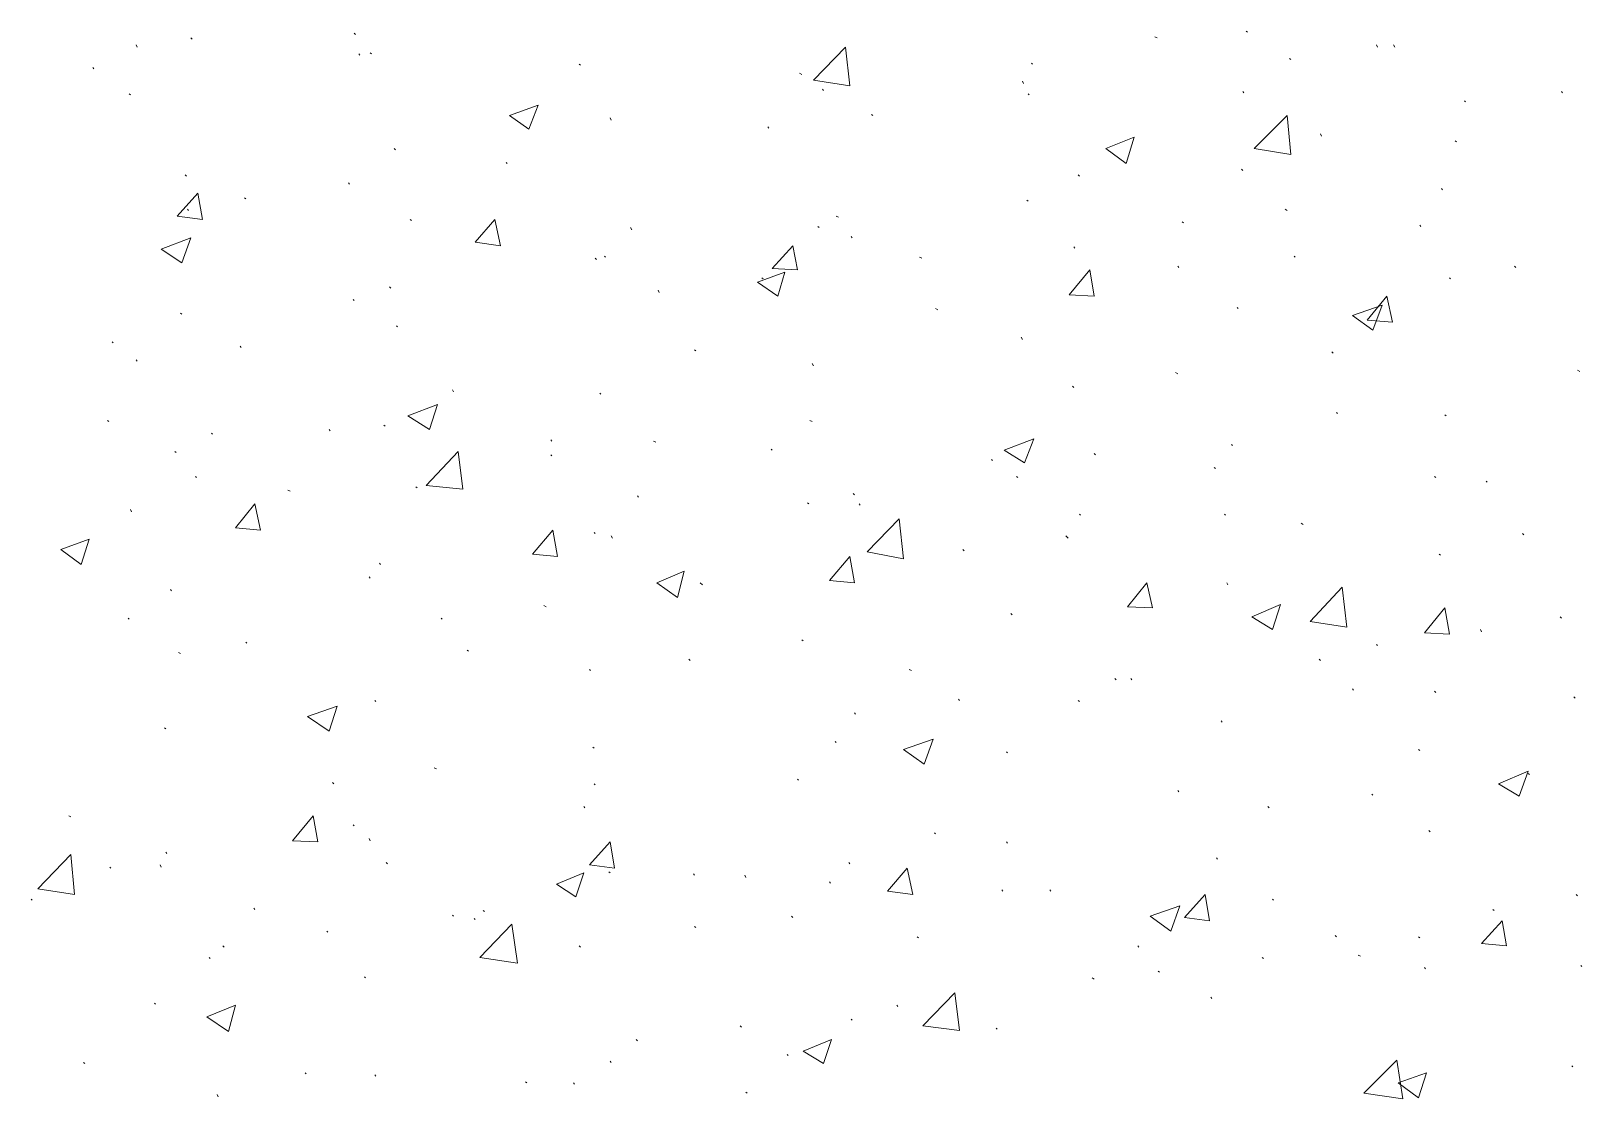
# Model space of a CAD drawing. Header units: millimetres. Extents: x 2928 to 3112, y 1220 to 1280.
# Drawn here: x 2955.222 to 2957.485, y 1249.352 to 1250.91 of the extents above; entities that cross this region are included whole.
import ezdxf

# ---------------------------------------------------------------- set-up
doc = ezdxf.new("R2010")
doc.units = ezdxf.units.MM

msp = doc.modelspace()

# ---------------------------------------------------------------- linework, layer by layer
at = {"color": 92, "linetype": 'Continuous', "lineweight": 13, "true_color": 0x00b800}
for points in [[(2955.45652, 1250.89876), (2955.45485, 1250.90043), (2955.45485, 1250.90043)], [(2955.69486, 1250.90543), (2955.69319, 1250.90709), (2955.69319, 1250.90709)], [(2956.86487, 1250.90043), (2956.86154, 1250.90209), (2956.86154, 1250.90209)], [(2956.99654, 1250.90876), (2956.99487, 1250.91043), (2956.99487, 1250.91043)], [(2955.37652, 1250.88709), (2955.37485, 1250.89043), (2955.37485, 1250.89043)], [(2955.70152, 1250.87543), (2955.69986, 1250.87709), (2955.69986, 1250.87709)], [(2955.71819, 1250.87709), (2955.71652, 1250.87876), (2955.71652, 1250.87876)], [(2956.3632, 1250.83876), (2956.40987, 1250.88709), (2956.40987, 1250.88709)], [(2956.41653, 1250.83042), (2956.40987, 1250.88709), (2956.40987, 1250.88709)], [(2957.18654, 1250.88709), (2957.18488, 1250.89043), (2957.18488, 1250.89043)], [(2957.21154, 1250.88709), (2957.20988, 1250.89043), (2957.20988, 1250.89043)], [(2955.31318, 1250.85542), (2955.31152, 1250.85709), (2955.31152, 1250.85709)], [(2956.02319, 1250.86042), (2956.02153, 1250.86209), (2956.02153, 1250.86209)], [(2956.6832, 1250.86209), (2956.68154, 1250.86376), (2956.68154, 1250.86376)], [(2957.05988, 1250.86876), (2957.05821, 1250.87043), (2957.05821, 1250.87043)], [(2956.34653, 1250.84709), (2956.3432, 1250.84876), (2956.3432, 1250.84876)], [(2956.3632, 1250.83876), (2956.41653, 1250.83042), (2956.41653, 1250.83042)], [(2956.66987, 1250.83376), (2956.6682, 1250.83709), (2956.6682, 1250.83709)], [(2955.36652, 1250.81709), (2955.36485, 1250.81876), (2955.36485, 1250.81876)], [(2956.3782, 1250.82376), (2956.37653, 1250.82542), (2956.37653, 1250.82542)], [(2956.6782, 1250.81709), (2956.67654, 1250.81876), (2956.67654, 1250.81876)], [(2956.99154, 1250.82042), (2956.98987, 1250.82209), (2956.98987, 1250.82209)], [(2957.31488, 1250.80709), (2957.31321, 1250.80876), (2957.31321, 1250.80876)], [(2957.45655, 1250.82042), (2957.45488, 1250.82209), (2957.45488, 1250.82209)], [(2955.91986, 1250.78709), (2955.96153, 1250.80209), (2955.96153, 1250.80209)], [(2955.91986, 1250.78709), (2955.94819, 1250.76709), (2955.94819, 1250.76709)], [(2955.94819, 1250.76709), (2955.96153, 1250.80209), (2955.96153, 1250.80209)], [(2956.06819, 1250.78042), (2956.06653, 1250.78376), (2956.06653, 1250.78376)], [(2956.44987, 1250.78709), (2956.4482, 1250.78876), (2956.4482, 1250.78876)], [(2957.00654, 1250.73876), (2957.05488, 1250.78709), (2957.05488, 1250.78709)], [(2957.05988, 1250.73042), (2957.05488, 1250.78709), (2957.05488, 1250.78709)], [(2956.2982, 1250.76876), (2956.29653, 1250.77042), (2956.29653, 1250.77042)], [(2957.10488, 1250.75709), (2957.10321, 1250.76042), (2957.10321, 1250.76042)], [(2955.75319, 1250.73709), (2955.75152, 1250.73876), (2955.75152, 1250.73876)], [(2956.78987, 1250.73876), (2956.83154, 1250.75542), (2956.83154, 1250.75542)], [(2956.78987, 1250.73876), (2956.81987, 1250.71709), (2956.81987, 1250.71709)], [(2956.81987, 1250.71709), (2956.83154, 1250.75542), (2956.83154, 1250.75542)], [(2957.00654, 1250.73876), (2957.05988, 1250.73042), (2957.05988, 1250.73042)], [(2957.30155, 1250.74876), (2957.29988, 1250.75042), (2957.29988, 1250.75042)], [(2955.91653, 1250.71709), (2955.91486, 1250.71876), (2955.91486, 1250.71876)], [(2955.44819, 1250.69876), (2955.44652, 1250.70042), (2955.44652, 1250.70042)], [(2956.75154, 1250.69876), (2956.74987, 1250.70042), (2956.74987, 1250.70042)], [(2956.98987, 1250.70709), (2956.98821, 1250.70876), (2956.98821, 1250.70876)], [(2955.43485, 1250.64042), (2955.46485, 1250.67376), (2955.46485, 1250.67376)], [(2955.47152, 1250.63542), (2955.46485, 1250.67376), (2955.46485, 1250.67376)], [(2955.68652, 1250.68709), (2955.68486, 1250.68876), (2955.68486, 1250.68876)], [(2957.28155, 1250.67876), (2957.27988, 1250.68042), (2957.27988, 1250.68042)], [(2955.45152, 1250.64876), (2955.44985, 1250.65042), (2955.44985, 1250.65042)], [(2955.53485, 1250.66542), (2955.53319, 1250.66709), (2955.53319, 1250.66709)], [(2956.67654, 1250.66209), (2956.67487, 1250.66376), (2956.67487, 1250.66376)], [(2957.05488, 1250.64876), (2957.05154, 1250.65042), (2957.05154, 1250.65042)], [(2955.43485, 1250.64042), (2955.47152, 1250.63542), (2955.47152, 1250.63542)], [(2955.77652, 1250.63376), (2955.77486, 1250.63542), (2955.77486, 1250.63542)], [(2955.86986, 1250.60209), (2955.89819, 1250.63542), (2955.89819, 1250.63542)], [(2955.90653, 1250.59709), (2955.89819, 1250.63542), (2955.89819, 1250.63542)], [(2956.0982, 1250.62042), (2956.09653, 1250.62375), (2956.09653, 1250.62375)], [(2956.37153, 1250.62375), (2956.36987, 1250.62542), (2956.36987, 1250.62542)], [(2956.39987, 1250.63876), (2956.39653, 1250.64042), (2956.39653, 1250.64042)], [(2956.90321, 1250.63042), (2956.90154, 1250.63209), (2956.90154, 1250.63209)], [(2957.24988, 1250.62542), (2957.24821, 1250.62709), (2957.24821, 1250.62709)], [(2955.41152, 1250.59209), (2955.45485, 1250.60875), (2955.45485, 1250.60875)], [(2955.44152, 1250.57209), (2955.45485, 1250.60875), (2955.45485, 1250.60875)], [(2955.86986, 1250.60209), (2955.90653, 1250.59709), (2955.90653, 1250.59709)], [(2956.41987, 1250.60875), (2956.4182, 1250.61042), (2956.4182, 1250.61042)], [(2955.41152, 1250.59209), (2955.44152, 1250.57209), (2955.44152, 1250.57209)], [(2956.04653, 1250.57709), (2956.04486, 1250.57875), (2956.04486, 1250.57875)], [(2956.05986, 1250.58042), (2956.05819, 1250.58209), (2956.05819, 1250.58209)], [(2956.3032, 1250.56375), (2956.3332, 1250.59709), (2956.3332, 1250.59709)], [(2956.33987, 1250.56209), (2956.3332, 1250.59709), (2956.3332, 1250.59709)], [(2956.52153, 1250.57875), (2956.5182, 1250.58042), (2956.5182, 1250.58042)], [(2956.74487, 1250.59375), (2956.7432, 1250.59542), (2956.7432, 1250.59542)], [(2957.06654, 1250.58042), (2957.06488, 1250.58209), (2957.06488, 1250.58209)], [(2956.28153, 1250.54375), (2956.32153, 1250.55875), (2956.32153, 1250.55875)], [(2956.3032, 1250.56375), (2956.33987, 1250.56209), (2956.33987, 1250.56209)], [(2956.31153, 1250.52375), (2956.32153, 1250.55875), (2956.32153, 1250.55875)], [(2956.73654, 1250.52542), (2956.76654, 1250.56209), (2956.76654, 1250.56209)], [(2956.7732, 1250.52375), (2956.76654, 1250.56209), (2956.76654, 1250.56209)], [(2956.89654, 1250.56542), (2956.89487, 1250.56709), (2956.89487, 1250.56709)], [(2957.38821, 1250.56542), (2957.38655, 1250.56709), (2957.38655, 1250.56709)], [(2955.74652, 1250.53542), (2955.74486, 1250.53709), (2955.74486, 1250.53709)], [(2956.28153, 1250.54375), (2956.31153, 1250.52375), (2956.31153, 1250.52375)], [(2956.28986, 1250.54875), (2956.2882, 1250.55042), (2956.2882, 1250.55042)], [(2957.29321, 1250.54875), (2957.29155, 1250.55042), (2957.29155, 1250.55042)], [(2955.69319, 1250.51709), (2955.69152, 1250.51875), (2955.69152, 1250.51875)], [(2956.1382, 1250.52875), (2956.13653, 1250.53209), (2956.13653, 1250.53209)], [(2956.73654, 1250.52542), (2956.7732, 1250.52375), (2956.7732, 1250.52375)], [(2957.14988, 1250.49542), (2957.19321, 1250.51042), (2957.19321, 1250.51042)], [(2957.17154, 1250.48875), (2957.19988, 1250.52375), (2957.19988, 1250.52375)], [(2957.17988, 1250.47375), (2957.19321, 1250.51042), (2957.19321, 1250.51042)], [(2957.20821, 1250.48542), (2957.19988, 1250.52375), (2957.19988, 1250.52375)], [(2955.44152, 1250.49709), (2955.43985, 1250.49875), (2955.43985, 1250.49875)], [(2956.54487, 1250.50375), (2956.54153, 1250.50542), (2956.54153, 1250.50542)], [(2956.98321, 1250.50542), (2956.98154, 1250.50709), (2956.98154, 1250.50709)], [(2957.14988, 1250.49542), (2957.17988, 1250.47375), (2957.17988, 1250.47375)], [(2957.17154, 1250.48875), (2957.20821, 1250.48542), (2957.20821, 1250.48542)], [(2955.75652, 1250.47875), (2955.75486, 1250.48042), (2955.75486, 1250.48042)], [(2955.34152, 1250.45542), (2955.33985, 1250.45709), (2955.33985, 1250.45709)], [(2955.52819, 1250.44875), (2955.52652, 1250.45042), (2955.52652, 1250.45042)], [(2956.19153, 1250.44375), (2956.18986, 1250.44542), (2956.18986, 1250.44542)], [(2956.6682, 1250.46042), (2956.66654, 1250.46375), (2956.66654, 1250.46375)], [(2957.12154, 1250.44042), (2957.11988, 1250.44209), (2957.11988, 1250.44209)], [(2955.37652, 1250.42875), (2955.37485, 1250.43042), (2955.37485, 1250.43042)], [(2956.3632, 1250.42209), (2956.36153, 1250.42542), (2956.36153, 1250.42542)], [(2956.89487, 1250.41042), (2956.89154, 1250.41209), (2956.89154, 1250.41209)], [(2957.48155, 1250.41375), (2957.47821, 1250.41542), (2957.47821, 1250.41542)], [(2955.83819, 1250.38375), (2955.83652, 1250.38708), (2955.83652, 1250.38708)], [(2956.05319, 1250.38042), (2956.05153, 1250.38208), (2956.05153, 1250.38208)], [(2956.7432, 1250.39042), (2956.74154, 1250.39208), (2956.74154, 1250.39208)], [(2955.77152, 1250.34875), (2955.81486, 1250.36542), (2955.81486, 1250.36542)], [(2955.80319, 1250.32875), (2955.81486, 1250.36542), (2955.81486, 1250.36542)], [(2957.12821, 1250.35208), (2957.12654, 1250.35375), (2957.12654, 1250.35375)], [(2955.33485, 1250.34042), (2955.33318, 1250.34208), (2955.33318, 1250.34208)], [(2955.65819, 1250.32708), (2955.65652, 1250.32875), (2955.65652, 1250.32875)], [(2955.73819, 1250.33375), (2955.73652, 1250.33542), (2955.73652, 1250.33542)], [(2955.77152, 1250.34875), (2955.80319, 1250.32875), (2955.80319, 1250.32875)], [(2956.36153, 1250.34042), (2956.3582, 1250.34208), (2956.3582, 1250.34208)], [(2957.28655, 1250.34875), (2957.28488, 1250.35042), (2957.28488, 1250.35042)], [(2955.48652, 1250.32208), (2955.48485, 1250.32375), (2955.48485, 1250.32375)], [(2955.98153, 1250.31208), (2955.97986, 1250.31375), (2955.97986, 1250.31375)], [(2956.1332, 1250.31042), (2956.12986, 1250.31208), (2956.12986, 1250.31208)], [(2956.64154, 1250.29875), (2956.68487, 1250.31542), (2956.68487, 1250.31542)], [(2956.67154, 1250.28042), (2956.68487, 1250.31542), (2956.68487, 1250.31542)], [(2956.97487, 1250.30542), (2956.97321, 1250.30708), (2956.97321, 1250.30708)], [(2955.43319, 1250.29542), (2955.43152, 1250.29708), (2955.43152, 1250.29708)], [(2955.79819, 1250.24708), (2955.84486, 1250.29708), (2955.84486, 1250.29708)], [(2955.85152, 1250.24208), (2955.84486, 1250.29708), (2955.84486, 1250.29708)], [(2955.98153, 1250.29042), (2955.97986, 1250.29208), (2955.97986, 1250.29208)], [(2956.3032, 1250.29875), (2956.30153, 1250.30042), (2956.30153, 1250.30042)], [(2956.62487, 1250.28375), (2956.6232, 1250.28542), (2956.6232, 1250.28542)], [(2956.64154, 1250.29875), (2956.67154, 1250.28042), (2956.67154, 1250.28042)], [(2956.77487, 1250.29208), (2956.7732, 1250.29375), (2956.7732, 1250.29375)], [(2956.94987, 1250.27208), (2956.94821, 1250.27375), (2956.94821, 1250.27375)], [(2955.46319, 1250.25875), (2955.46152, 1250.26042), (2955.46152, 1250.26042)], [(2955.59985, 1250.23875), (2955.59652, 1250.24042), (2955.59652, 1250.24042)], [(2955.78486, 1250.24375), (2955.78319, 1250.24542), (2955.78319, 1250.24542)], [(2955.79819, 1250.24708), (2955.85152, 1250.24208), (2955.85152, 1250.24208)], [(2956.66154, 1250.25875), (2956.65987, 1250.26042), (2956.65987, 1250.26042)], [(2957.27155, 1250.25875), (2957.26988, 1250.26042), (2957.26988, 1250.26042)], [(2957.34655, 1250.25208), (2957.34488, 1250.25375), (2957.34488, 1250.25375)], [(2955.51985, 1250.18542), (2955.54819, 1250.22042), (2955.54819, 1250.22042)], [(2955.55652, 1250.18208), (2955.54819, 1250.22042), (2955.54819, 1250.22042)], [(2956.1082, 1250.23042), (2956.10653, 1250.23208), (2956.10653, 1250.23208)], [(2956.35653, 1250.22042), (2956.35487, 1250.22208), (2956.35487, 1250.22208)], [(2956.4232, 1250.23375), (2956.42153, 1250.23542), (2956.42153, 1250.23542)], [(2956.43153, 1250.21875), (2956.42987, 1250.22042), (2956.42987, 1250.22042)], [(2955.36818, 1250.20875), (2955.36652, 1250.21208), (2955.36652, 1250.21208)], [(2956.44153, 1250.15041), (2956.4882, 1250.19875), (2956.4882, 1250.19875)], [(2956.49487, 1250.14041), (2956.4882, 1250.19875), (2956.4882, 1250.19875)], [(2956.7532, 1250.20375), (2956.75154, 1250.20542), (2956.75154, 1250.20542)], [(2956.96487, 1250.20375), (2956.96321, 1250.20542), (2956.96321, 1250.20542)], [(2955.51985, 1250.18542), (2955.55652, 1250.18208), (2955.55652, 1250.18208)], [(2955.95319, 1250.14708), (2955.98319, 1250.18208), (2955.98319, 1250.18208)], [(2955.98986, 1250.14375), (2955.98319, 1250.18208), (2955.98319, 1250.18208)], [(2956.04486, 1250.17708), (2956.04319, 1250.17875), (2956.04319, 1250.17875)], [(2956.06986, 1250.17042), (2956.06819, 1250.17375), (2956.06819, 1250.17375)], [(2956.73487, 1250.17042), (2956.73154, 1250.17375), (2956.73154, 1250.17375)], [(2957.07821, 1250.19042), (2957.07488, 1250.19208), (2957.07488, 1250.19208)], [(2957.39988, 1250.17542), (2957.39821, 1250.17708), (2957.39821, 1250.17708)], [(2955.26485, 1250.15375), (2955.30652, 1250.16875), (2955.30652, 1250.16875)], [(2955.26485, 1250.15375), (2955.29485, 1250.13208), (2955.29485, 1250.13208)], [(2955.29485, 1250.13208), (2955.30652, 1250.16875), (2955.30652, 1250.16875)], [(2956.44153, 1250.15041), (2956.49487, 1250.14041), (2956.49487, 1250.14041)], [(2956.5832, 1250.15208), (2956.58154, 1250.15375), (2956.58154, 1250.15375)], [(2955.73152, 1250.13208), (2955.72986, 1250.13375), (2955.72986, 1250.13375)], [(2955.95319, 1250.14708), (2955.98986, 1250.14375), (2955.98986, 1250.14375)], [(2956.38653, 1250.10875), (2956.41653, 1250.14375), (2956.41653, 1250.14375)], [(2956.4232, 1250.10541), (2956.41653, 1250.14375), (2956.41653, 1250.14375)], [(2957.27821, 1250.14541), (2957.27655, 1250.14708), (2957.27655, 1250.14708)], [(2955.71652, 1250.11208), (2955.71486, 1250.11375), (2955.71486, 1250.11375)], [(2956.13486, 1250.10541), (2956.17486, 1250.12208), (2956.17486, 1250.12208)], [(2956.13486, 1250.10541), (2956.16486, 1250.08375), (2956.16486, 1250.08375)], [(2956.16486, 1250.08375), (2956.17486, 1250.12208), (2956.17486, 1250.12208)], [(2956.20153, 1250.10208), (2956.1982, 1250.10541), (2956.1982, 1250.10541)], [(2956.38653, 1250.10875), (2956.4232, 1250.10541), (2956.4232, 1250.10541)], [(2956.82154, 1250.07041), (2956.84987, 1250.10541), (2956.84987, 1250.10541)], [(2956.85821, 1250.06875), (2956.84987, 1250.10541), (2956.84987, 1250.10541)], [(2956.96821, 1250.10208), (2956.96654, 1250.10541), (2956.96654, 1250.10541)], [(2955.42652, 1250.09375), (2955.42485, 1250.09541), (2955.42485, 1250.09541)], [(2957.08821, 1250.04875), (2957.13488, 1250.09875), (2957.13488, 1250.09875)], [(2957.14154, 1250.04041), (2957.13488, 1250.09875), (2957.13488, 1250.09875)], [(2955.97319, 1250.07041), (2955.96986, 1250.07208), (2955.96986, 1250.07208)], [(2956.6532, 1250.05875), (2956.65154, 1250.06041), (2956.65154, 1250.06041)], [(2956.82154, 1250.07041), (2956.85821, 1250.06875), (2956.85821, 1250.06875)], [(2957.00321, 1250.05541), (2957.04488, 1250.07375), (2957.04488, 1250.07375)], [(2957.03321, 1250.03708), (2957.04488, 1250.07375), (2957.04488, 1250.07375)], [(2957.25488, 1250.03208), (2957.28488, 1250.06875), (2957.28488, 1250.06875)], [(2957.29155, 1250.03041), (2957.28488, 1250.06875), (2957.28488, 1250.06875)], [(2955.36485, 1250.05208), (2955.36318, 1250.05375), (2955.36318, 1250.05375)], [(2955.82152, 1250.05208), (2955.81986, 1250.05375), (2955.81986, 1250.05375)], [(2957.00321, 1250.05541), (2957.03321, 1250.03708), (2957.03321, 1250.03708)], [(2957.08821, 1250.04875), (2957.14154, 1250.04041), (2957.14154, 1250.04041)], [(2957.33821, 1250.03375), (2957.33655, 1250.03708), (2957.33655, 1250.03708)], [(2957.45488, 1250.05375), (2957.45321, 1250.05541), (2957.45321, 1250.05541)], [(2955.53652, 1250.01708), (2955.53485, 1250.01875), (2955.53485, 1250.01875)], [(2956.3482, 1250.02041), (2956.34653, 1250.02208), (2956.34653, 1250.02208)], [(2957.18654, 1250.01375), (2957.18488, 1250.01541), (2957.18488, 1250.01541)], [(2957.25488, 1250.03208), (2957.29155, 1250.03041), (2957.29155, 1250.03041)], [(2955.43985, 1250.00208), (2955.43652, 1250.00375), (2955.43652, 1250.00375)], [(2955.85986, 1250.00541), (2955.85819, 1250.00708), (2955.85819, 1250.00708)], [(2956.1832, 1249.99208), (2956.18153, 1249.99375), (2956.18153, 1249.99375)], [(2957.10321, 1249.99208), (2957.10154, 1249.99375), (2957.10154, 1249.99375)], [(2956.03819, 1249.97708), (2956.03653, 1249.97875), (2956.03653, 1249.97875)], [(2956.50653, 1249.97708), (2956.5032, 1249.97875), (2956.5032, 1249.97875)], [(2956.80487, 1249.96375), (2956.80321, 1249.96541), (2956.80321, 1249.96541)], [(2956.82821, 1249.96375), (2956.82654, 1249.96541), (2956.82654, 1249.96541)], [(2957.15154, 1249.94875), (2957.14988, 1249.95041), (2957.14988, 1249.95041)], [(2957.27155, 1249.94541), (2957.26988, 1249.94708), (2957.26988, 1249.94708)], [(2955.62485, 1249.91041), (2955.66819, 1249.92541), (2955.66819, 1249.92541)], [(2955.65652, 1249.88874), (2955.66819, 1249.92541), (2955.66819, 1249.92541)], [(2955.72486, 1249.93208), (2955.72319, 1249.93375), (2955.72319, 1249.93375)], [(2956.57654, 1249.93375), (2956.57487, 1249.93541), (2956.57487, 1249.93541)], [(2956.75154, 1249.93208), (2956.74987, 1249.93375), (2956.74987, 1249.93375)], [(2957.47488, 1249.93708), (2957.47321, 1249.93875), (2957.47321, 1249.93875)], [(2955.62485, 1249.91041), (2955.65652, 1249.88874), (2955.65652, 1249.88874)], [(2956.42487, 1249.91374), (2956.4232, 1249.91541), (2956.4232, 1249.91541)], [(2956.95987, 1249.90208), (2956.95821, 1249.90374), (2956.95821, 1249.90374)], [(2955.41819, 1249.89208), (2955.41652, 1249.89374), (2955.41652, 1249.89374)], [(2956.49487, 1249.86208), (2956.5382, 1249.87708), (2956.5382, 1249.87708)], [(2956.52487, 1249.84041), (2956.5382, 1249.87708), (2956.5382, 1249.87708)], [(2956.04319, 1249.86374), (2956.04153, 1249.86541), (2956.04153, 1249.86541)], [(2956.39653, 1249.87208), (2956.39487, 1249.87374), (2956.39487, 1249.87374)], [(2956.49487, 1249.86208), (2956.52487, 1249.84041), (2956.52487, 1249.84041)], [(2956.64654, 1249.85708), (2956.64487, 1249.85874), (2956.64487, 1249.85874)], [(2957.24821, 1249.86041), (2957.24654, 1249.86208), (2957.24654, 1249.86208)], [(2955.81319, 1249.83374), (2955.80986, 1249.83541), (2955.80986, 1249.83541)], [(2955.66319, 1249.81208), (2955.66152, 1249.81374), (2955.66152, 1249.81374)], [(2956.04486, 1249.81041), (2956.04319, 1249.81208), (2956.04319, 1249.81208)], [(2956.34153, 1249.81708), (2956.33987, 1249.81874), (2956.33987, 1249.81874)], [(2957.36321, 1249.81208), (2957.40655, 1249.83041), (2957.40655, 1249.83041)], [(2957.36321, 1249.81208), (2957.39321, 1249.79374), (2957.39321, 1249.79374)], [(2957.39321, 1249.79374), (2957.40655, 1249.83041), (2957.40655, 1249.83041)], [(2957.40821, 1249.82541), (2957.40655, 1249.82708), (2957.40655, 1249.82708)], [(2956.89654, 1249.80041), (2956.89487, 1249.80208), (2956.89487, 1249.80208)], [(2957.17988, 1249.79541), (2957.17821, 1249.79708), (2957.17821, 1249.79708)], [(2955.27985, 1249.76374), (2955.27652, 1249.76541), (2955.27652, 1249.76541)], [(2955.60319, 1249.72874), (2955.63319, 1249.76541), (2955.63319, 1249.76541)], [(2955.63986, 1249.72708), (2955.63319, 1249.76541), (2955.63319, 1249.76541)], [(2956.02986, 1249.77708), (2956.02819, 1249.77874), (2956.02819, 1249.77874)], [(2957.02821, 1249.77708), (2957.02654, 1249.77874), (2957.02654, 1249.77874)], [(2955.69319, 1249.75041), (2955.69152, 1249.75208), (2955.69152, 1249.75208)], [(2956.54153, 1249.73874), (2956.53987, 1249.74041), (2956.53987, 1249.74041)], [(2957.26321, 1249.74208), (2957.26155, 1249.74374), (2957.26155, 1249.74374)], [(2955.60319, 1249.72874), (2955.63986, 1249.72708), (2955.63986, 1249.72708)], [(2955.71652, 1249.72874), (2955.71486, 1249.73208), (2955.71486, 1249.73208)], [(2956.03653, 1249.69374), (2956.06653, 1249.72708), (2956.06653, 1249.72708)], [(2956.07319, 1249.68874), (2956.06653, 1249.72708), (2956.06653, 1249.72708)], [(2956.64654, 1249.72541), (2956.64487, 1249.72708), (2956.64487, 1249.72708)], [(2955.23152, 1249.65874), (2955.27985, 1249.70874), (2955.27985, 1249.70874)], [(2955.28485, 1249.65041), (2955.27985, 1249.70874), (2955.27985, 1249.70874)], [(2955.41985, 1249.71041), (2955.41819, 1249.71208), (2955.41819, 1249.71208)], [(2955.74152, 1249.69541), (2955.73986, 1249.69708), (2955.73986, 1249.69708)], [(2956.41653, 1249.69541), (2956.41487, 1249.69708), (2956.41487, 1249.69708)], [(2956.95321, 1249.70208), (2956.95154, 1249.70374), (2956.95154, 1249.70374)], [(2955.33818, 1249.68874), (2955.33652, 1249.69041), (2955.33652, 1249.69041)], [(2955.41152, 1249.69041), (2955.40985, 1249.69374), (2955.40985, 1249.69374)], [(2955.98819, 1249.66541), (2956.02819, 1249.68207), (2956.02819, 1249.68207)], [(2956.01653, 1249.64707), (2956.02819, 1249.68207), (2956.02819, 1249.68207)], [(2956.03653, 1249.69374), (2956.07319, 1249.68874), (2956.07319, 1249.68874)], [(2956.06653, 1249.68207), (2956.06486, 1249.68374), (2956.06486, 1249.68374)], [(2956.18986, 1249.67874), (2956.1882, 1249.68041), (2956.1882, 1249.68041)], [(2956.26486, 1249.67541), (2956.2632, 1249.67874), (2956.2632, 1249.67874)], [(2956.47153, 1249.65541), (2956.49987, 1249.68874), (2956.49987, 1249.68874)], [(2956.5082, 1249.65041), (2956.49987, 1249.68874), (2956.49987, 1249.68874)], [(2955.23152, 1249.65874), (2955.28485, 1249.65041), (2955.28485, 1249.65041)], [(2955.98819, 1249.66541), (2956.01653, 1249.64707), (2956.01653, 1249.64707)], [(2956.3882, 1249.66707), (2956.38653, 1249.66874), (2956.38653, 1249.66874)], [(2956.47153, 1249.65541), (2956.5082, 1249.65041), (2956.5082, 1249.65041)], [(2956.63987, 1249.65541), (2956.6382, 1249.65707), (2956.6382, 1249.65707)], [(2956.70987, 1249.65541), (2956.7082, 1249.65707), (2956.7082, 1249.65707)], [(2956.90487, 1249.61707), (2956.93487, 1249.65041), (2956.93487, 1249.65041)], [(2956.94154, 1249.61207), (2956.93487, 1249.65041), (2956.93487, 1249.65041)], [(2957.47821, 1249.64874), (2957.47655, 1249.65041), (2957.47655, 1249.65041)], [(2955.22318, 1249.64207), (2955.22152, 1249.64374), (2955.22152, 1249.64374)], [(2955.54819, 1249.62874), (2955.54652, 1249.63041), (2955.54652, 1249.63041)], [(2955.88319, 1249.62541), (2955.88153, 1249.62707), (2955.88153, 1249.62707)], [(2956.85487, 1249.61874), (2956.89821, 1249.63374), (2956.89821, 1249.63374)], [(2956.88487, 1249.59707), (2956.89821, 1249.63374), (2956.89821, 1249.63374)], [(2957.03488, 1249.64207), (2957.03321, 1249.64374), (2957.03321, 1249.64374)], [(2957.35655, 1249.62707), (2957.35488, 1249.62874), (2957.35488, 1249.62874)], [(2955.83819, 1249.61874), (2955.83652, 1249.62041), (2955.83652, 1249.62041)], [(2955.86986, 1249.61374), (2955.86819, 1249.61541), (2955.86819, 1249.61541)], [(2955.87653, 1249.55874), (2955.92319, 1249.60707), (2955.92319, 1249.60707)], [(2955.93153, 1249.55041), (2955.92319, 1249.60707), (2955.92319, 1249.60707)], [(2956.3332, 1249.61707), (2956.33153, 1249.61874), (2956.33153, 1249.61874)], [(2956.85487, 1249.61874), (2956.88487, 1249.59707), (2956.88487, 1249.59707)], [(2956.90487, 1249.61707), (2956.94154, 1249.61207), (2956.94154, 1249.61207)], [(2957.33821, 1249.57874), (2957.36821, 1249.61207), (2957.36821, 1249.61207)], [(2957.37488, 1249.57541), (2957.36821, 1249.61207), (2957.36821, 1249.61207)], [(2955.65486, 1249.59541), (2955.65319, 1249.59707), (2955.65319, 1249.59707)], [(2956.19153, 1249.60207), (2956.18986, 1249.60374), (2956.18986, 1249.60374)], [(2956.51653, 1249.58707), (2956.51487, 1249.58874), (2956.51487, 1249.58874)], [(2957.12654, 1249.58874), (2957.12488, 1249.59041), (2957.12488, 1249.59041)], [(2957.24821, 1249.58707), (2957.24654, 1249.58874), (2957.24654, 1249.58874)], [(2955.50319, 1249.57374), (2955.50152, 1249.57541), (2955.50152, 1249.57541)], [(2956.02319, 1249.57374), (2956.02153, 1249.57541), (2956.02153, 1249.57541)], [(2956.83821, 1249.57374), (2956.83654, 1249.57541), (2956.83654, 1249.57541)], [(2957.16154, 1249.56041), (2957.15821, 1249.56207), (2957.15821, 1249.56207)], [(2957.33821, 1249.57874), (2957.37488, 1249.57541), (2957.37488, 1249.57541)], [(2955.48319, 1249.55707), (2955.48152, 1249.55874), (2955.48152, 1249.55874)], [(2955.87653, 1249.55874), (2955.93153, 1249.55041), (2955.93153, 1249.55041)], [(2956.86821, 1249.53707), (2956.86654, 1249.53874), (2956.86654, 1249.53874)], [(2957.01987, 1249.55707), (2957.01821, 1249.55874), (2957.01821, 1249.55874)], [(2957.25654, 1249.54207), (2957.25488, 1249.54374), (2957.25488, 1249.54374)], [(2957.48488, 1249.54541), (2957.48321, 1249.54707), (2957.48321, 1249.54707)], [(2955.70986, 1249.52874), (2955.70819, 1249.53041), (2955.70819, 1249.53041)], [(2956.7732, 1249.52707), (2956.76987, 1249.52874), (2956.76987, 1249.52874)], [(2955.40319, 1249.49041), (2955.40152, 1249.49207), (2955.40152, 1249.49207)], [(2956.5232, 1249.45874), (2956.56987, 1249.50707), (2956.56987, 1249.50707)], [(2956.57654, 1249.45207), (2956.56987, 1249.50707), (2956.56987, 1249.50707)], [(2956.94487, 1249.49874), (2956.94321, 1249.50041), (2956.94321, 1249.50041)], [(2955.47819, 1249.47207), (2955.51985, 1249.48874), (2955.51985, 1249.48874)], [(2955.47819, 1249.47207), (2955.50985, 1249.4504), (2955.50985, 1249.4504)], [(2955.50985, 1249.4504), (2955.51985, 1249.48874), (2955.51985, 1249.48874)], [(2956.41987, 1249.46707), (2956.4182, 1249.46874), (2956.4182, 1249.46874)], [(2956.48653, 1249.48707), (2956.48487, 1249.48874), (2956.48487, 1249.48874)], [(2956.2582, 1249.45707), (2956.25653, 1249.45874), (2956.25653, 1249.45874)], [(2956.5232, 1249.45874), (2956.57654, 1249.45207), (2956.57654, 1249.45207)], [(2956.63154, 1249.45374), (2956.62987, 1249.4554), (2956.62987, 1249.4554)], [(2956.10653, 1249.43707), (2956.10486, 1249.43874), (2956.10486, 1249.43874)], [(2956.3482, 1249.42207), (2956.38987, 1249.43874), (2956.38987, 1249.43874)], [(2956.3782, 1249.40374), (2956.38987, 1249.43874), (2956.38987, 1249.43874)], [(2955.29985, 1249.40374), (2955.29818, 1249.4054), (2955.29818, 1249.4054)], [(2956.06819, 1249.4054), (2956.06653, 1249.40707), (2956.06653, 1249.40707)], [(2956.32653, 1249.4154), (2956.32486, 1249.41707), (2956.32486, 1249.41707)], [(2956.3482, 1249.42207), (2956.3782, 1249.40374), (2956.3782, 1249.40374)], [(2957.16654, 1249.3604), (2957.21488, 1249.40874), (2957.21488, 1249.40874)], [(2957.22321, 1249.35207), (2957.21488, 1249.40874), (2957.21488, 1249.40874)], [(2955.62319, 1249.38874), (2955.62152, 1249.3904), (2955.62152, 1249.3904)], [(2955.72486, 1249.3854), (2955.72319, 1249.38707), (2955.72319, 1249.38707)], [(2957.21654, 1249.3754), (2957.25821, 1249.3904), (2957.25821, 1249.3904)], [(2957.24654, 1249.35374), (2957.25821, 1249.3904), (2957.25821, 1249.3904)], [(2957.47155, 1249.39874), (2957.46988, 1249.4004), (2957.46988, 1249.4004)], [(2955.49485, 1249.3554), (2955.49319, 1249.35874), (2955.49319, 1249.35874)], [(2955.94486, 1249.3754), (2955.94319, 1249.37707), (2955.94319, 1249.37707)], [(2956.01486, 1249.37374), (2956.01319, 1249.3754), (2956.01319, 1249.3754)], [(2956.26653, 1249.3604), (2956.26486, 1249.36207), (2956.26486, 1249.36207)], [(2957.16654, 1249.3604), (2957.22321, 1249.35207), (2957.22321, 1249.35207)], [(2957.21654, 1249.3754), (2957.24654, 1249.35374), (2957.24654, 1249.35374)]]:
    msp.add_lwpolyline(points, dxfattribs=at)

doc.saveas('drawing.dxf')
